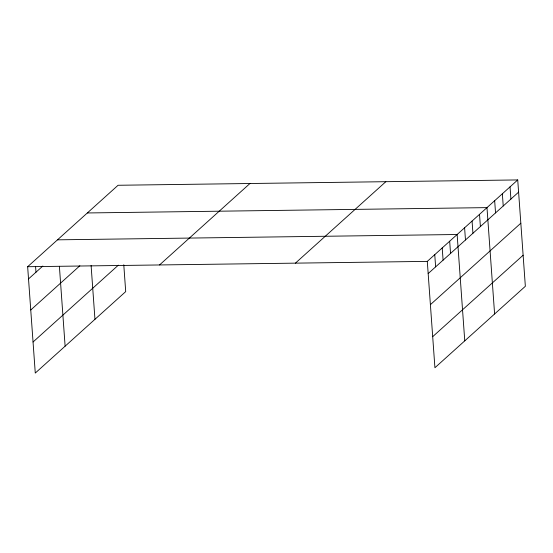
<?xml version="1.0" encoding="UTF-8"?>
<svg xmlns="http://www.w3.org/2000/svg" width="553" height="553" viewBox="0 0 553 553"><rect width="100%" height="100%" fill="white"/><g stroke="black" fill="none" stroke-linecap="round" stroke-linejoin="round"><path stroke-width="0.83" d="M123.782 264.749L125.704 291.618L35.274 373.068L27.65 266.719L118.079 185.269L517.726 179.932L525.35 286.281L434.921 367.731L427.296 261.382L517.726 179.932M28.528 278.919L42.823 266.041M30.754 309.984L79.867 265.751M33.049 341.996L118.356 265.164M159.534 264.956L249.963 183.506M295.413 263.145L385.842 181.695M428.167 273.583L518.603 192.14M430.4 304.655L520.829 223.205M432.688 336.666L523.124 255.216M87.333 212.96L486.979 207.624L494.603 313.973M57.491 239.836L457.137 234.507L464.762 340.855M27.65 266.719L427.296 261.382M510.039 186.859L510.917 199.059M502.352 193.778L503.23 205.986M494.665 200.704L495.543 212.905M479.52 214.35L480.391 226.55M472.062 221.069L472.933 233.269M464.596 227.788L465.474 239.988M449.679 241.226L450.55 253.426M442.213 247.944L443.091 260.145M434.755 254.663L435.633 266.864M91.1 265.495L94.957 319.309M59.392 266.318L65.116 346.185M35.579 266.505L35.986 272.2"/></g></svg>
